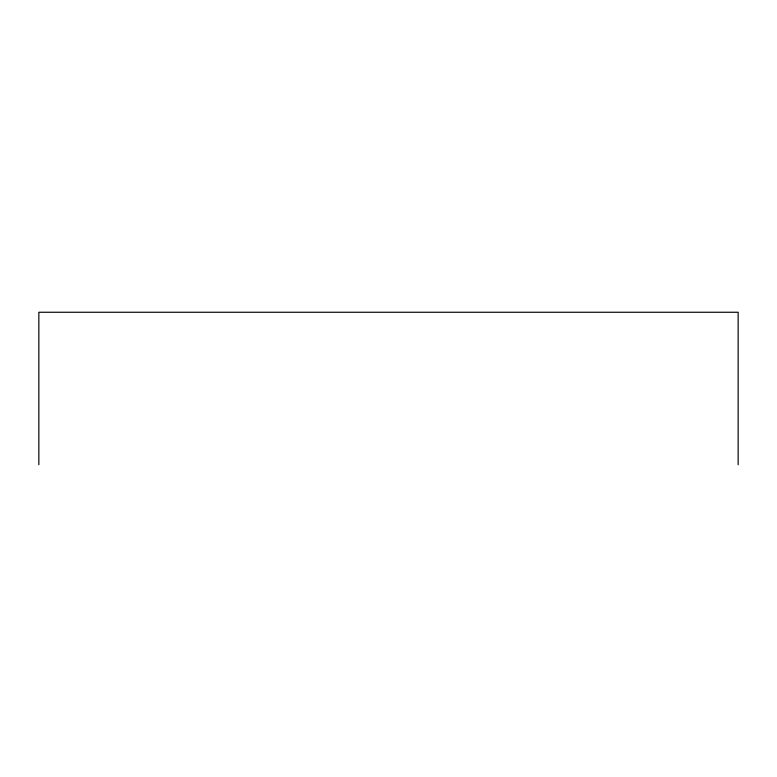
<?xml version="1.0" encoding="UTF-8"?>
<svg xmlns="http://www.w3.org/2000/svg" width="777" height="777" viewBox="0 0 777 777"><rect width="100%" height="100%" fill="white"/><g stroke="black" fill="none" stroke-linecap="round" stroke-linejoin="round"><path stroke-width="1.17" d="M738.15 464.743L738.15 312.257L38.85 312.257L38.85 464.743"/></g></svg>
